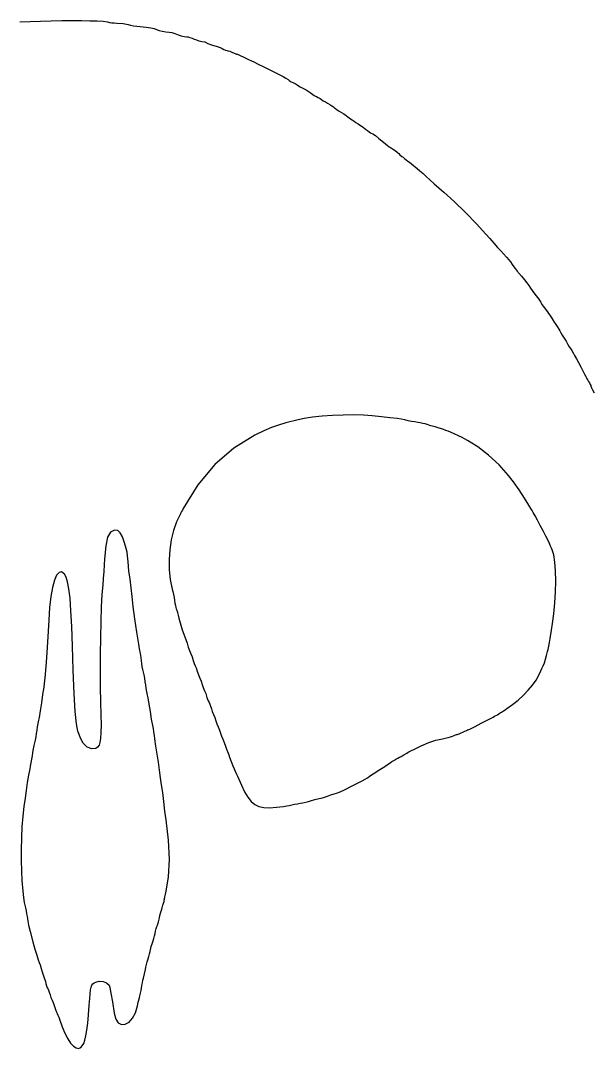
# Model space of a CAD drawing. Extents: x 2.6 to 36, y 0.8 to 49.1.
# Drawn here: x 16.99 to 26.51, y 32.07 to 49.12 of the extents above; entities that cross this region are included whole.
import ezdxf

# ---------------------------------------------------------------- set-up
doc = ezdxf.new("R2010")
doc.units = 0
doc.layers.get('0').update_dxf_attribs({"linetype": 'CONTINUOUS'})

msp = doc.modelspace()

# ---------------------------------------------------------------- linework, layer by layer
at = {"color": 0}
for p, q in [((16.9825, 49.1028), (17.1504, 49.1096)), ((17.1504, 49.1096), (17.3251, 49.1151)), ((17.3251, 49.1151), (17.5022, 49.1192)), ((17.5022, 49.1192), (17.6771, 49.1218)), ((17.6771, 49.1218), (17.8456, 49.1231)), ((17.8456, 49.1231), (18.0029, 49.1225)), ((18.0029, 49.1225), (18.145, 49.1203)), ((18.145, 49.1203), (18.2671, 49.1163)), ((18.2671, 49.1163), (18.365, 49.1103)), ((18.365, 49.1103), (18.434, 49.1024)), ((18.434, 49.1024), (18.47, 49.0924)), ((18.47, 49.0924), (18.4831, 49.0896)), ((18.4831, 49.0896), (18.5107, 49.0867)), ((18.5107, 49.0867), (18.5489, 49.0842)), ((18.5489, 49.0842), (18.5935, 49.0822)), ((18.5935, 49.0822), (18.6957, 49.0739)), ((18.6957, 49.0739), (18.7781, 49.056)), ((18.7781, 49.056), (18.816, 49.0464)), ((18.816, 49.0464), (18.8664, 49.0368)), ((18.8664, 49.0368), (18.9225, 49.0285)), ((18.9225, 49.0285), (18.9778, 49.0225)), ((18.9778, 49.0225), (19.079, 49.0125)), ((19.079, 49.0125), (19.1567, 49.0014)), ((19.1567, 49.0014), (19.2138, 48.9886)), ((19.2138, 48.9886), (19.2529, 48.9735)), ((19.2529, 48.9735), (19.2921, 48.9593)), ((19.2921, 48.9593), (19.3469, 48.9464)), ((19.3469, 48.9464), (19.4068, 48.9369)), ((19.4068, 48.9369), (19.4604, 48.9331)), ((19.4604, 48.9331), (19.5069, 48.9261)), ((19.5069, 48.9261), (19.5556, 48.9096)), ((19.5556, 48.9096), (19.6075, 48.8885)), ((19.6075, 48.8885), (19.6617, 48.8714)), ((19.6617, 48.8714), (19.7125, 48.8599)), ((19.7125, 48.8599), (19.7542, 48.8557)), ((19.7542, 48.8557), (19.7756, 48.8526)), ((19.7756, 48.8526), (19.806, 48.8442)), ((19.806, 48.8442), (19.8414, 48.8318)), ((19.8414, 48.8318), (19.8778, 48.8167)), ((19.8778, 48.8167), (19.9151, 48.8012)), ((19.9151, 48.8012), (19.9511, 48.7889)), ((19.9511, 48.7889), (19.9825, 48.7807)), ((19.9825, 48.7807), (20.0056, 48.7778)), ((20.0056, 48.7778), (20.0517, 48.7689)), ((20.0517, 48.7689), (20.1056, 48.7444)), ((20.1056, 48.7444), (20.1624, 48.7188)), ((20.1624, 48.7188), (20.2171, 48.7037)), ((20.2171, 48.7037), (20.2433, 48.6981)), ((20.2433, 48.6981), (20.2756, 48.6878)), ((20.2756, 48.6878), (20.3096, 48.6743)), ((20.3096, 48.6743), (20.3415, 48.6593)), ((20.3415, 48.6593), (20.371, 48.645)), ((20.371, 48.645), (20.3989, 48.6332)), ((20.3989, 48.6332), (20.4219, 48.6251)), ((20.4219, 48.6251), (20.4369, 48.6222)), ((20.4369, 48.6222), (20.4694, 48.614)), ((20.4694, 48.614), (20.5135, 48.5944)), ((20.5135, 48.5944), (20.5546, 48.5749)), ((20.5546, 48.5749), (20.58, 48.5667)), ((20.58, 48.5667), (20.5931, 48.5631)), ((20.5931, 48.5631), (20.6179, 48.5533)), ((20.6179, 48.5533), (20.6511, 48.5389)), ((20.6511, 48.5389), (20.6889, 48.5213)), ((20.6889, 48.5213), (20.7321, 48.5006)), ((20.7321, 48.5006), (20.78, 48.4776)), ((20.78, 48.4776), (20.8268, 48.4554)), ((20.8268, 48.4554), (20.8667, 48.4365)), ((20.8667, 48.4365), (20.9406, 48.4011)), ((20.9406, 48.4011), (21.0347, 48.3546)), ((21.0347, 48.3546), (21.1532, 48.2947)), ((21.1532, 48.2947), (21.3, 48.2197)), ((21.3, 48.2197), (21.3518, 48.1922)), ((21.3518, 48.1922), (21.3983, 48.1658)), ((21.3983, 48.1658), (21.4347, 48.1433)), ((21.4347, 48.1433), (21.4556, 48.1279)), ((21.4556, 48.1279), (21.4849, 48.1071)), ((21.4849, 48.1071), (21.5167, 48.0939)), ((21.5167, 48.0939), (21.5515, 48.0799)), ((21.5515, 48.0799), (21.5889, 48.0568)), ((21.5889, 48.0568), (21.6097, 48.0424)), ((21.6097, 48.0424), (21.6379, 48.025)), ((21.6379, 48.025), (21.6696, 48.0071)), ((21.6696, 48.0071), (21.7014, 47.9904)), ((21.7014, 47.9904), (21.7339, 47.9729)), ((21.7339, 47.9729), (21.7682, 47.9521)), ((21.7682, 47.9521), (21.8003, 47.9308)), ((21.8003, 47.9308), (21.826, 47.9114)), ((21.826, 47.9114), (21.8482, 47.8944)), ((21.8482, 47.8944), (21.8708, 47.8794)), ((21.8708, 47.8794), (21.8914, 47.8681)), ((21.8914, 47.8681), (21.9072, 47.8617)), ((21.9072, 47.8617), (21.9378, 47.8485)), ((21.9378, 47.8485), (21.9692, 47.8274)), ((21.9692, 47.8274), (21.9887, 47.8131)), ((21.9887, 47.8131), (22.0186, 47.7937)), ((22.0186, 47.7937), (22.0549, 47.7721)), ((22.0549, 47.7721), (22.0931, 47.7504)), ((22.0931, 47.7504), (22.1306, 47.729)), ((22.1306, 47.729), (22.1644, 47.7081)), ((22.1644, 47.7081), (22.191, 47.6897)), ((22.191, 47.6897), (22.2065, 47.6767)), ((22.2065, 47.6767), (22.2222, 47.6632)), ((22.2222, 47.6632), (22.2493, 47.6438)), ((22.2493, 47.6438), (22.2839, 47.621)), ((22.2839, 47.621), (22.3222, 47.5975)), ((22.3222, 47.5975), (22.3617, 47.5733)), ((22.3617, 47.5733), (22.3993, 47.5489)), ((22.3993, 47.5489), (22.431, 47.5271)), ((22.431, 47.5271), (22.4522, 47.5106)), ((22.4522, 47.5106), (22.4719, 47.4949)), ((22.4719, 47.4949), (22.4996, 47.4751)), ((22.4996, 47.4751), (22.5313, 47.454)), ((22.5313, 47.454), (22.5633, 47.4338)), ((22.5633, 47.4338), (22.5992, 47.411)), ((22.5992, 47.411), (22.6411, 47.3822)), ((22.6411, 47.3822), (22.6839, 47.3514)), ((22.6839, 47.3514), (22.7222, 47.3221)), ((22.7222, 47.3221), (22.7556, 47.2964)), ((22.7556, 47.2964), (22.7847, 47.2754)), ((22.7847, 47.2754), (22.8065, 47.2611)), ((22.8065, 47.2611), (22.8179, 47.2558)), ((22.8179, 47.2558), (22.8412, 47.2446)), ((22.8412, 47.2446), (22.8854, 47.2132)), ((22.8854, 47.2132), (22.946, 47.1653)), ((22.946, 47.1653), (23.0185, 47.104)), ((23.0185, 47.104), (23.0524, 47.0757)), ((23.0524, 47.0757), (23.0856, 47.0496)), ((23.0856, 47.0496), (23.1144, 47.0288)), ((23.1144, 47.0288), (23.1351, 47.0158)), ((23.1351, 47.0158), (23.1712, 46.9946)), ((23.1712, 46.9946), (23.2124, 46.9661)), ((23.2124, 46.9661), (23.2494, 46.9372)), ((23.2494, 46.9372), (23.2736, 46.9146)), ((23.2736, 46.9146), (23.2939, 46.8951)), ((23.2939, 46.8951), (23.3254, 46.8693)), ((23.3254, 46.8693), (23.3454, 46.8539)), ((23.3454, 46.8539), (23.3707, 46.8342)), ((23.3707, 46.8342), (23.3981, 46.8129)), ((23.3981, 46.8129), (23.4242, 46.7924)), ((23.4242, 46.7924), (23.4521, 46.7706)), ((23.4521, 46.7706), (23.4844, 46.7454)), ((23.4844, 46.7454), (23.5169, 46.7203)), ((23.5169, 46.7203), (23.5461, 46.6979)), ((23.5461, 46.6979), (23.5799, 46.6704)), ((23.5799, 46.6704), (23.6257, 46.6311)), ((23.6257, 46.6311), (23.6776, 46.5851)), ((23.6776, 46.5851), (23.7294, 46.5376)), ((23.7294, 46.5376), (23.7897, 46.4824)), ((23.7897, 46.4824), (23.8651, 46.4147)), ((23.8651, 46.4147), (23.9458, 46.3435)), ((23.9458, 46.3435), (24.0222, 46.2769)), ((24.0222, 46.2769), (24.1965, 46.1194)), ((24.1965, 46.1194), (24.3846, 45.9374)), ((24.3846, 45.9374), (24.5664, 45.7506)), ((24.5664, 45.7506), (24.7225, 45.5786)), ((24.7225, 45.5786), (24.7849, 45.5071)), ((24.7849, 45.5071), (24.8525, 45.431)), ((24.8525, 45.431), (24.9169, 45.3592)), ((24.9169, 45.3592), (24.9701, 45.3008)), ((24.9701, 45.3008), (25.0164, 45.25)), ((25.0164, 45.25), (25.0615, 45.1983)), ((25.0615, 45.1983), (25.1006, 45.1518)), ((25.1006, 45.1518), (25.1283, 45.1167)), ((25.1283, 45.1167), (25.1601, 45.0735)), ((25.1601, 45.0735), (25.1867, 45.0375)), ((25.1867, 45.0375), (25.2085, 45.0083)), ((25.2085, 45.0083), (25.226, 44.985)), ((25.226, 44.985), (25.24, 44.9667)), ((25.24, 44.9667), (25.251, 44.9525)), ((25.251, 44.9525), (25.2597, 44.9418)), ((25.2597, 44.9418), (25.2667, 44.9338)), ((25.2667, 44.9338), (25.3144, 44.879)), ((25.3144, 44.879), (25.3613, 44.8226)), ((25.3613, 44.8226), (25.4024, 44.7701)), ((25.4024, 44.7701), (25.4331, 44.7278)), ((25.4331, 44.7278), (25.4647, 44.6813)), ((25.4647, 44.6813), (25.4908, 44.6444)), ((25.4908, 44.6444), (25.5192, 44.6065)), ((25.5192, 44.6065), (25.5578, 44.5568)), ((25.5578, 44.5568), (25.5799, 44.5275)), ((25.5799, 44.5275), (25.6015, 44.4972)), ((25.6015, 44.4972), (25.6201, 44.4694)), ((25.6201, 44.4694), (25.6333, 44.4478)), ((25.6333, 44.4478), (25.6532, 44.4136)), ((25.6532, 44.4136), (25.6765, 44.3785)), ((25.6765, 44.3785), (25.7064, 44.3382)), ((25.7064, 44.3382), (25.7454, 44.2886)), ((25.7454, 44.2886), (25.7639, 44.264)), ((25.7639, 44.264), (25.7844, 44.2339)), ((25.7844, 44.2339), (25.8047, 44.2021)), ((25.8047, 44.2021), (25.8222, 44.1722)), ((25.8222, 44.1722), (25.8383, 44.1443)), ((25.8383, 44.1443), (25.855, 44.1176)), ((25.855, 44.1176), (25.8703, 44.0951)), ((25.8703, 44.0951), (25.8822, 44.0799)), ((25.8822, 44.0799), (25.9068, 44.046)), ((25.9068, 44.046), (25.9333, 44.0006)), ((25.9333, 44.0006), (25.9482, 43.9735)), ((25.9482, 43.9735), (25.9683, 43.9396)), ((25.9683, 43.9396), (25.991, 43.9031)), ((25.991, 43.9031), (26.0136, 43.8682)), ((26.0136, 43.8682), (26.0353, 43.8344)), ((26.0353, 43.8344), (26.0558, 43.8004)), ((26.0558, 43.8004), (26.0726, 43.7701)), ((26.0726, 43.7701), (26.0836, 43.7478)), ((26.0836, 43.7478), (26.1031, 43.7106)), ((26.1031, 43.7106), (26.1256, 43.68)), ((26.1256, 43.68), (26.151, 43.6457)), ((26.151, 43.6457), (26.1778, 43.5993)), ((26.1778, 43.5993), (26.1957, 43.5649)), ((26.1957, 43.5649), (26.2243, 43.5117)), ((26.2243, 43.5117), (26.2594, 43.4468)), ((26.2594, 43.4468), (26.2972, 43.3778)), ((26.2972, 43.3778), (26.3328, 43.3124)), ((26.3328, 43.3124), (26.3621, 43.2575)), ((26.3621, 43.2575), (26.3818, 43.219)), ((26.3818, 43.219), (26.3892, 43.2026)), ((26.3892, 43.2026), (26.3924, 43.1947)), ((26.3924, 43.1947), (26.4007, 43.179)), ((26.4007, 43.179), (26.4131, 43.1581)), ((26.4131, 43.1581), (26.4281, 43.1339)), ((26.4281, 43.1339), (26.4431, 43.1089)), ((26.4431, 43.1089), (26.4553, 43.0857)), ((26.4553, 43.0857), (26.4636, 43.0668)), ((26.4636, 43.0668), (26.4667, 43.0549)), ((26.4667, 43.0549), (26.475, 43.0294)), ((26.475, 43.0294), (26.4953, 42.9943)), ((26.4953, 42.9943), (26.5218, 42.9475)), ((21.5379, 42.4821), (21.4882, 42.4689)), ((21.5833, 42.4942), (21.5379, 42.4821)), ((21.7007, 42.5197), (21.5833, 42.4942)), ((21.8429, 42.5411), (21.7007, 42.5197)), ((22.0033, 42.5581), (21.8429, 42.5411)), ((22.1749, 42.57), (22.0033, 42.5581)), ((22.3504, 42.5767), (22.1749, 42.57)), ((22.5233, 42.5776), (22.3504, 42.5767)), ((22.6867, 42.5726), (22.5233, 42.5776)), ((22.8333, 42.5612), (22.6867, 42.5726)), ((22.9861, 42.5458), (22.8333, 42.5612)), ((23.1274, 42.5331), (22.9861, 42.5458)), ((23.2556, 42.5172), (23.1274, 42.5331)), ((23.3774, 42.4947), (23.2556, 42.5172)), ((23.4301, 42.4831), (23.3774, 42.4947)), ((23.4876, 42.4717), (23.4301, 42.4831)), ((21.0321, 42.314), (20.8833, 42.2425)), ((21.1578, 42.3678), (21.0321, 42.314)), ((21.2754, 42.4097), (21.1578, 42.3678)), ((21.4, 42.4456), (21.2754, 42.4097)), ((21.4403, 42.4561), (21.4, 42.4456)), ((21.4882, 42.4689), (21.4403, 42.4561)), ((23.5426, 42.4619), (23.4876, 42.4717)), ((23.5885, 42.455), (23.5426, 42.4619)), ((23.6299, 42.4482), (23.5885, 42.455)), ((23.6729, 42.4389), (23.6299, 42.4482)), ((23.7126, 42.4282), (23.6729, 42.4389)), ((23.744, 42.4174), (23.7126, 42.4282)), ((23.8083, 42.3954), (23.744, 42.4174)), ((23.8767, 42.3785), (23.8083, 42.3954)), ((23.9436, 42.3615), (23.8767, 42.3785)), ((24.0044, 42.3399), (23.9436, 42.3615)), ((24.0543, 42.3199), (24.0044, 42.3399)), ((24.0944, 42.3068), (24.0543, 42.3199)), ((24.1339, 42.2928), (24.0944, 42.3068)), ((20.8833, 42.2425), (20.5328, 42.0285)), ((24.1957, 42.2665), (24.1339, 42.2928)), ((24.2651, 42.2344), (24.1957, 42.2665)), ((24.3278, 42.2031), (24.2651, 42.2344)), ((24.3676, 42.1819), (24.3278, 42.2031)), ((24.4167, 42.1558), (24.3676, 42.1819)), ((24.5879, 42.0492), (24.4167, 42.1558)), ((20.5328, 42.0285), (20.2172, 41.7542)), ((24.7661, 41.9101), (24.5879, 42.0492)), ((24.94, 41.7479), (24.7661, 41.9101)), ((20.2172, 41.7542), (19.9381, 41.4203)), ((25.0987, 41.5722), (24.94, 41.7479)), ((25.1789, 41.4675), (25.0987, 41.5722)), ((25.2739, 41.3336), (25.1789, 41.4675)), ((19.9381, 41.4203), (19.6957, 41.0278)), ((25.3657, 41.1965), (25.2739, 41.3336)), ((25.4368, 41.0819), (25.3657, 41.1965)), ((19.6482, 40.9389), (19.5849, 40.8056)), ((19.6557, 40.9528), (19.6482, 40.9389)), ((19.6672, 40.9742), (19.6557, 40.9528)), ((19.6811, 41.0001), (19.6672, 40.9742)), ((19.6957, 41.0278), (19.6811, 41.0001)), ((25.4519, 41.0557), (25.4368, 41.0819)), ((25.4703, 41.0242), (25.4519, 41.0557)), ((25.4896, 40.9913), (25.4703, 41.0242)), ((25.5074, 40.9611), (25.4896, 40.9913)), ((25.5385, 40.9063), (25.5074, 40.9611)), ((19.5849, 40.8056), (19.534, 40.6597)), ((25.5792, 40.8314), (25.5385, 40.9063)), ((25.6254, 40.7447), (25.5792, 40.8314)), ((18.4854, 40.6314), (18.4372, 40.5492)), ((18.555, 40.6636), (18.4854, 40.6314)), ((18.6053, 40.6581), (18.555, 40.6636)), ((18.6476, 40.6242), (18.6053, 40.6581)), ((18.685, 40.5579), (18.6476, 40.6242)), ((19.534, 40.6597), (19.496, 40.5043)), ((25.6729, 40.6542), (25.6254, 40.7447)), ((25.7171, 40.5682), (25.6729, 40.6542)), ((18.4372, 40.5492), (18.4064, 40.4056)), ((18.7207, 40.4551), (18.685, 40.5579)), ((18.7478, 40.3625), (18.7207, 40.4551)), ((19.496, 40.5043), (19.4714, 40.3422)), ((25.754, 40.495), (25.7171, 40.5682)), ((25.7793, 40.4428), (25.754, 40.495)), ((25.7888, 40.4194), (25.7793, 40.4428)), ((18.4064, 40.4056), (18.3889, 40.1889)), ((18.7619, 40.3036), (18.7478, 40.3625)), ((18.7696, 40.2415), (18.7619, 40.3036)), ((19.4714, 40.3422), (19.4601, 40.1768)), ((25.7915, 40.4106), (25.7888, 40.4194)), ((25.799, 40.3921), (25.7915, 40.4106)), ((25.81, 40.3671), (25.799, 40.3921)), ((25.8235, 40.3379), (25.81, 40.3671)), ((25.8487, 40.2557), (25.8235, 40.3379)), ((25.8671, 40.1365), (25.8487, 40.2557)), ((18.3832, 40.0915), (18.3754, 39.9785)), ((18.3889, 40.1889), (18.3832, 40.0915)), ((18.7776, 40.1393), (18.7696, 40.2415)), ((18.7924, 39.9906), (18.7776, 40.1393)), ((19.4601, 40.1768), (19.4628, 40.0107)), ((25.8782, 39.9889), (25.8671, 40.1365)), ((17.5918, 39.9181), (17.5553, 39.8342)), ((17.6319, 39.9647), (17.5918, 39.9181)), ((17.675, 39.9721), (17.6319, 39.9647)), ((17.7203, 39.9378), (17.675, 39.9721)), ((17.7496, 39.8872), (17.7203, 39.9378)), ((18.3754, 39.9785), (18.3663, 39.8636)), ((18.811, 39.8504), (18.7924, 39.9906)), ((19.4628, 40.0107), (19.4797, 39.8471)), ((25.8824, 39.821), (25.8782, 39.9889)), ((17.5553, 39.8342), (17.5233, 39.7154)), ((17.7746, 39.8082), (17.7496, 39.8872)), ((17.7957, 39.6936), (17.7746, 39.8082)), ((18.3569, 39.7611), (18.3444, 39.5994)), ((18.3663, 39.8636), (18.3569, 39.7611)), ((18.8294, 39.7119), (18.811, 39.8504)), ((19.4797, 39.8471), (19.5111, 39.6889)), ((25.8793, 39.6414), (25.8824, 39.821)), ((17.5233, 39.7154), (17.4965, 39.564)), ((17.8136, 39.5367), (17.7957, 39.6936)), ((18.3444, 39.5994), (18.3339, 39.3918)), ((18.844, 39.5667), (18.8294, 39.7119)), ((19.5111, 39.6889), (19.5206, 39.6481)), ((19.5206, 39.6481), (19.531, 39.5986)), ((19.531, 39.5986), (19.541, 39.5467)), ((25.8692, 39.4583), (25.8793, 39.6414)), ((17.4965, 39.564), (17.4757, 39.3822)), ((17.8292, 39.3301), (17.8136, 39.5367)), ((18.8611, 39.4011), (18.844, 39.5667)), ((19.541, 39.5467), (19.5492, 39.4983)), ((19.5492, 39.4983), (19.5568, 39.4543)), ((19.5568, 39.4543), (19.565, 39.4135)), ((19.565, 39.4135), (19.5725, 39.3803)), ((25.8518, 39.2801), (25.8692, 39.4583)), ((17.4757, 39.3822), (17.4615, 39.1722)), ((17.8428, 39.0672), (17.8292, 39.3301)), ((18.3339, 39.3918), (18.3254, 39.1493)), ((18.8882, 39.1937), (18.8611, 39.4011)), ((19.5725, 39.3803), (19.5788, 39.3594)), ((19.5788, 39.3594), (19.586, 39.3375)), ((19.586, 39.3375), (19.5967, 39.3012)), ((19.5967, 39.3012), (19.6093, 39.2556)), ((19.6093, 39.2556), (19.6225, 39.2056)), ((25.8272, 39.1153), (25.8518, 39.2801)), ((17.4615, 39.1722), (17.4524, 38.9887)), ((17.8553, 38.741), (17.8428, 39.0672)), ((18.3254, 39.1493), (18.3192, 38.8833)), ((18.9211, 38.9744), (18.8882, 39.1937)), ((19.6225, 39.2056), (19.6779, 39.0126)), ((25.8093, 39.0057), (25.8272, 39.1153)), ((17.4524, 38.9887), (17.4419, 38.8089)), ((18.956, 38.7722), (18.9211, 38.9744)), ((19.6779, 39.0126), (19.7356, 38.85)), ((25.7892, 38.8689), (25.8093, 39.0057)), ((17.4419, 38.8089), (17.431, 38.6374)), ((17.8671, 38.3444), (17.8553, 38.741)), ((18.3192, 38.8833), (18.3156, 38.6054)), ((18.9697, 38.6957), (18.956, 38.7722)), ((19.7356, 38.85), (19.7572, 38.791)), ((19.7572, 38.791), (19.7778, 38.7271)), ((19.7778, 38.7271), (19.7982, 38.6667)), ((25.7557, 38.6871), (25.7674, 38.7404)), ((25.7674, 38.7404), (25.779, 38.8035)), ((25.779, 38.8035), (25.7892, 38.8689)), ((17.431, 38.6374), (17.4194, 38.4785)), ((18.3156, 38.6054), (18.3147, 38.3265)), ((18.9826, 38.6189), (18.9697, 38.6957)), ((18.9932, 38.5507), (18.9826, 38.6189)), ((19.0001, 38.5), (18.9932, 38.5507)), ((19.7982, 38.6667), (19.8196, 38.616)), ((19.8196, 38.616), (19.8407, 38.5654)), ((19.8407, 38.5654), (19.8606, 38.5056)), ((25.7108, 38.5246), (25.7263, 38.5878)), ((25.7263, 38.5878), (25.7456, 38.6506)), ((25.7456, 38.6506), (25.7557, 38.6871)), ((17.4194, 38.4785), (17.4081, 38.3369)), ((19.0062, 38.4558), (19.0001, 38.5)), ((19.0146, 38.4056), (19.0062, 38.4558)), ((19.0243, 38.3553), (19.0146, 38.4056)), ((19.8606, 38.5056), (19.8783, 38.4517)), ((19.8783, 38.4517), (19.8946, 38.4154)), ((19.8946, 38.4154), (19.9107, 38.3797)), ((19.9107, 38.3797), (19.9285, 38.3265)), ((25.6508, 38.3731), (25.6726, 38.4167)), ((25.6726, 38.4167), (25.6943, 38.4668)), ((25.6943, 38.4668), (25.7108, 38.5246)), ((17.3968, 38.2172), (17.3864, 38.1237)), ((17.4081, 38.3369), (17.3968, 38.2172)), ((17.8807, 37.9528), (17.8671, 38.3444)), ((18.3147, 38.3265), (18.3167, 38.0583)), ((19.034, 38.3111), (19.0243, 38.3553)), ((19.044, 38.265), (19.034, 38.3111)), ((19.0546, 38.2093), (19.044, 38.265)), ((19.0646, 38.151), (19.0546, 38.2093)), ((19.9285, 38.3265), (19.949, 38.2657)), ((19.949, 38.2657), (19.9719, 38.2111)), ((19.9719, 38.2111), (19.9933, 38.16)), ((25.5568, 38.1796), (25.6032, 38.2583)), ((25.6032, 38.2583), (25.6339, 38.3304)), ((25.6339, 38.3304), (25.6508, 38.3731)), ((17.3768, 38.0611), (17.3565, 37.9386)), ((17.3864, 38.1237), (17.3768, 38.0611)), ((18.3167, 38.0583), (18.3219, 37.8119)), ((19.0725, 38.0969), (19.0646, 38.151)), ((19.0804, 38.0433), (19.0725, 38.0969)), ((19.0901, 37.9856), (19.0804, 38.0433)), ((19.9933, 38.16), (20.01, 38.1069)), ((20.01, 38.1069), (20.0269, 38.0536)), ((20.0269, 38.0536), (20.0492, 38.0014)), ((25.4254, 38.0119), (25.4968, 38.0965)), ((25.4968, 38.0965), (25.5568, 38.1796)), ((17.3565, 37.9386), (17.3383, 37.8)), ((17.8982, 37.6583), (17.8807, 37.9528)), ((19.1004, 37.9308), (19.0901, 37.9856)), ((19.1103, 37.8858), (19.1004, 37.9308)), ((19.1308, 37.7808), (19.1103, 37.8858)), ((20.0492, 38.0014), (20.0699, 37.9537)), ((20.0699, 37.9537), (20.0833, 37.9111)), ((20.0833, 37.9111), (20.089, 37.8908)), ((20.089, 37.8908), (20.0983, 37.864)), ((25.2579, 37.8478), (25.345, 37.9282)), ((25.345, 37.9282), (25.4254, 38.0119)), ((17.3383, 37.8), (17.3199, 37.6672)), ((18.3219, 37.8119), (18.3274, 37.601)), ((19.1497, 37.6568), (19.1308, 37.7808)), ((20.0983, 37.864), (20.1099, 37.8346)), ((20.1099, 37.8346), (20.1226, 37.8056)), ((20.1226, 37.8056), (20.1351, 37.7767)), ((20.1351, 37.7767), (20.1468, 37.7471)), ((20.1468, 37.7471), (20.1558, 37.7204)), ((20.1558, 37.7204), (20.1614, 37.7)), ((20.1614, 37.7), (20.1746, 37.6575)), ((25.0426, 37.6875), (25.0722, 37.7068)), ((25.0722, 37.7068), (25.1661, 37.7731)), ((25.1661, 37.7731), (25.2579, 37.8478)), ((17.2993, 37.5586), (17.2894, 37.5136)), ((17.3199, 37.6672), (17.2993, 37.5586)), ((17.9197, 37.4543), (17.8982, 37.6583)), ((18.3274, 37.601), (18.3297, 37.4342)), ((19.1683, 37.5315), (19.1497, 37.6568)), ((19.1886, 37.4235), (19.1683, 37.5315)), ((20.1746, 37.6575), (20.1953, 37.6097)), ((20.1953, 37.6097), (20.2175, 37.5575)), ((20.2175, 37.5575), (20.2344, 37.5042)), ((24.7421, 37.5132), (24.7749, 37.531)), ((24.7749, 37.531), (24.8089, 37.5492)), ((24.8089, 37.5492), (24.8403, 37.5656)), ((24.8403, 37.5656), (24.865, 37.5781)), ((24.865, 37.5781), (24.9126, 37.604)), ((24.9126, 37.604), (24.9594, 37.6328)), ((24.9594, 37.6328), (24.9826, 37.6482)), ((24.9826, 37.6482), (25.0115, 37.6672)), ((25.0115, 37.6672), (25.0426, 37.6875)), ((17.2693, 37.4006), (17.2614, 37.3462)), ((17.279, 37.4586), (17.2693, 37.4006)), ((17.2894, 37.5136), (17.279, 37.4586)), ((17.9461, 37.3333), (17.9197, 37.4543)), ((18.3297, 37.4342), (18.3282, 37.306)), ((19.1978, 37.3767), (19.1886, 37.4235)), ((19.2071, 37.32), (19.1978, 37.3767)), ((20.2344, 37.5042), (20.2511, 37.4511)), ((20.2511, 37.4511), (20.2728, 37.3999)), ((20.2728, 37.3999), (20.2943, 37.3499)), ((24.4271, 37.3556), (24.4646, 37.3711)), ((24.4646, 37.3711), (24.5446, 37.4101)), ((24.5446, 37.4101), (24.6446, 37.4612)), ((24.6446, 37.4612), (24.7421, 37.5132)), ((17.2435, 37.2351), (17.2329, 37.1813)), ((17.2533, 37.2924), (17.2435, 37.2351)), ((17.2614, 37.3462), (17.2533, 37.2924)), ((17.9669, 37.2739), (17.9461, 37.3333)), ((17.9865, 37.2167), (17.9669, 37.2739)), ((18.0332, 37.1308), (17.9865, 37.2167)), ((18.3224, 37.2106), (18.3115, 37.1424)), ((18.3282, 37.306), (18.3224, 37.2106)), ((19.2156, 37.2606), (19.2071, 37.32)), ((19.2221, 37.2056), (19.2156, 37.2606)), ((19.2385, 37.0801), (19.2221, 37.2056)), ((20.2943, 37.3499), (20.3111, 37.3)), ((20.3111, 37.3), (20.3279, 37.2503)), ((20.3279, 37.2503), (20.3497, 37.2001)), ((20.3497, 37.2001), (20.3732, 37.1451)), ((23.8924, 37.1804), (24.0001, 37.2036)), ((24.0001, 37.2036), (24.0478, 37.2121)), ((24.0478, 37.2121), (24.0938, 37.2229)), ((24.0938, 37.2229), (24.1349, 37.2354)), ((24.1349, 37.2354), (24.1679, 37.2485)), ((24.1679, 37.2485), (24.1932, 37.2599)), ((24.1932, 37.2599), (24.2165, 37.2692)), ((24.2165, 37.2692), (24.2349, 37.2756)), ((24.2349, 37.2756), (24.2461, 37.2778)), ((24.2461, 37.2778), (24.2585, 37.2808)), ((24.2585, 37.2808), (24.2803, 37.2892)), ((24.2803, 37.2892), (24.3083, 37.3015)), ((24.3083, 37.3015), (24.3396, 37.3167)), ((24.3396, 37.3167), (24.3703, 37.3318)), ((24.3703, 37.3318), (24.3971, 37.3442)), ((24.3971, 37.3442), (24.4169, 37.3525)), ((24.4169, 37.3525), (24.4271, 37.3556)), ((17.2022, 37.0386), (17.1919, 36.9794)), ((17.2131, 37.0936), (17.2022, 37.0386)), ((17.2231, 37.1376), (17.2131, 37.0936)), ((17.2329, 37.1813), (17.2231, 37.1376)), ((18.1008, 37.0674), (18.0332, 37.1308)), ((18.1757, 37.0354), (18.1008, 37.0674)), ((18.244, 37.0442), (18.1757, 37.0354)), ((18.2729, 37.0649), (18.244, 37.0442)), ((18.2953, 37.0957), (18.2729, 37.0649)), ((18.3115, 37.1424), (18.2953, 37.0957)), ((19.261, 36.95), (19.2385, 37.0801)), ((20.3732, 37.1451), (20.3942, 37.0833)), ((20.3942, 37.0833), (20.4107, 37.0325)), ((20.4107, 37.0325), (20.4236, 37.004)), ((23.4879, 37.0089), (23.5222, 37.0268)), ((23.5222, 37.0268), (23.6464, 37.0893)), ((23.6464, 37.0893), (23.7721, 37.1414)), ((23.7721, 37.1414), (23.8924, 37.1804)), ((17.1751, 36.8672), (17.1647, 36.8078)), ((17.1836, 36.9233), (17.1751, 36.8672)), ((17.1919, 36.9794), (17.1836, 36.9233)), ((19.2836, 36.8167), (19.261, 36.95)), ((20.4236, 37.004), (20.4301, 36.9917)), ((20.4301, 36.9917), (20.4403, 36.9678)), ((20.4403, 36.9678), (20.4524, 36.9354)), ((20.4524, 36.9354), (20.4654, 36.8983)), ((20.4654, 36.8983), (20.5185, 36.7539)), ((23.1606, 36.8246), (23.1939, 36.8447)), ((23.1939, 36.8447), (23.2276, 36.8646)), ((23.2276, 36.8646), (23.2593, 36.8825)), ((23.2593, 36.8825), (23.2862, 36.8974)), ((23.2862, 36.8974), (23.3058, 36.9072)), ((23.3058, 36.9072), (23.3156, 36.911)), ((23.3156, 36.911), (23.3328, 36.9187)), ((23.3328, 36.9187), (23.3601, 36.9372)), ((23.3601, 36.9372), (23.399, 36.9628)), ((23.399, 36.9628), (23.4444, 36.9874)), ((23.4444, 36.9874), (23.4879, 37.0089)), ((17.1435, 36.7074), (17.1225, 36.6033)), ((17.1537, 36.7522), (17.1435, 36.7074)), ((17.1647, 36.8078), (17.1537, 36.7522)), ((19.3003, 36.6833), (19.2836, 36.8167)), ((19.3153, 36.5565), (19.3003, 36.6833)), ((20.5185, 36.7539), (20.5789, 36.6167)), ((22.8762, 36.6388), (22.9333, 36.676)), ((22.9333, 36.676), (22.9899, 36.7129)), ((22.9899, 36.7129), (23.0411, 36.7467)), ((23.0411, 36.7467), (23.0817, 36.7733)), ((23.0817, 36.7733), (23.1056, 36.7894)), ((23.1056, 36.7894), (23.1303, 36.8057)), ((23.1303, 36.8057), (23.1606, 36.8246)), ((17.1225, 36.6033), (17.1044, 36.4785)), ((19.3342, 36.4389), (19.3153, 36.5565)), ((20.5789, 36.6167), (20.5951, 36.5818)), ((20.5951, 36.5818), (20.616, 36.5364)), ((20.616, 36.5364), (20.6386, 36.4861)), ((22.6001, 36.4729), (22.6681, 36.5082)), ((22.6681, 36.5082), (22.7161, 36.5351)), ((22.7161, 36.5351), (22.7544, 36.559)), ((22.7544, 36.559), (22.781, 36.5764)), ((22.781, 36.5764), (22.8235, 36.6042)), ((22.8235, 36.6042), (22.8762, 36.6388)), ((17.0864, 36.344), (17.0661, 36.2167)), ((17.1044, 36.4785), (17.0864, 36.344)), ((19.3544, 36.3115), (19.3342, 36.4389)), ((20.6386, 36.4861), (20.6607, 36.4369)), ((20.6607, 36.4369), (20.7147, 36.3232)), ((22.2997, 36.3258), (22.3824, 36.3647)), ((22.3824, 36.3647), (22.5028, 36.4239)), ((22.5028, 36.4239), (22.6001, 36.4729)), ((17.0661, 36.2167), (17.0457, 36.08)), ((19.3729, 36.1611), (19.3544, 36.3115)), ((20.7147, 36.3232), (20.7676, 36.2331)), ((20.7676, 36.2331), (20.8226, 36.1642)), ((20.8226, 36.1642), (20.8829, 36.1146)), ((21.7301, 36.151), (21.774, 36.1621)), ((21.774, 36.1621), (21.8092, 36.1733)), ((21.8092, 36.1733), (21.8806, 36.1957)), ((21.8806, 36.1957), (21.9536, 36.2124)), ((21.9536, 36.2124), (21.9872, 36.2193)), ((21.9872, 36.2193), (22.0239, 36.2286)), ((22.0239, 36.2286), (22.0593, 36.2394)), ((22.0593, 36.2394), (22.0889, 36.2503)), ((22.0889, 36.2503), (22.1467, 36.2719)), ((22.1467, 36.2719), (22.2, 36.2888)), ((22.2, 36.2888), (22.2429, 36.3024)), ((22.2429, 36.3024), (22.2997, 36.3258)), ((17.0457, 36.08), (17.0287, 35.9204)), ((19.3913, 36.0043), (19.3729, 36.1611)), ((19.4112, 35.8611), (19.3913, 36.0043)), ((20.8829, 36.1146), (20.9521, 36.0822)), ((20.9521, 36.0822), (21.0331, 36.065)), ((21.0331, 36.065), (21.1294, 36.0606)), ((21.1294, 36.0606), (21.2444, 36.0672)), ((21.2444, 36.0672), (21.3006, 36.0733)), ((21.3006, 36.0733), (21.3592, 36.0815)), ((21.3592, 36.0815), (21.4131, 36.0907)), ((21.4131, 36.0907), (21.4556, 36.0997)), ((21.4556, 36.0997), (21.4958, 36.109)), ((21.4958, 36.109), (21.5438, 36.1185)), ((21.5438, 36.1185), (21.5935, 36.1272)), ((21.5935, 36.1272), (21.6389, 36.1339)), ((21.6389, 36.1339), (21.6832, 36.1411)), ((21.6832, 36.1411), (21.7301, 36.151)), ((17.0287, 35.9204), (17.0156, 35.7443)), ((19.4519, 35.5213), (19.4112, 35.8611)), ((17.0156, 35.7443), (17.0064, 35.5586)), ((17.0064, 35.5586), (17.0017, 35.3697)), ((19.4656, 35.1985), (19.4519, 35.5213)), ((17.0017, 35.3697), (17.0012, 35.1843)), ((17.0012, 35.1843), (17.0057, 35.0089)), ((19.4522, 34.9108), (19.4656, 35.1985)), ((17.0057, 35.0089), (17.0151, 34.85)), ((17.0151, 34.85), (17.0296, 34.6778)), ((19.4117, 34.6765), (19.4522, 34.9108)), ((17.0296, 34.6778), (17.041, 34.569)), ((19.3986, 34.6253), (19.4117, 34.6765)), ((17.041, 34.569), (17.0536, 34.4883)), ((17.0536, 34.4883), (17.0721, 34.4)), ((19.3578, 34.4406), (19.3682, 34.4768)), ((19.3682, 34.4768), (19.3753, 34.5057)), ((19.3753, 34.5057), (19.3778, 34.5236)), ((19.3778, 34.5236), (19.3804, 34.5439)), ((19.3804, 34.5439), (19.3878, 34.5794)), ((19.3878, 34.5794), (19.3986, 34.6253)), ((17.0721, 34.4), (17.0826, 34.35)), ((17.0826, 34.35), (17.0922, 34.2997)), ((17.0922, 34.2997), (17.1001, 34.2553)), ((19.3068, 34.269), (19.3182, 34.3125)), ((19.3182, 34.3125), (19.3315, 34.3585)), ((19.3315, 34.3585), (19.3453, 34.4012)), ((19.3453, 34.4012), (19.3578, 34.4406)), ((17.1001, 34.2553), (17.1049, 34.2222)), ((17.1049, 34.2222), (17.1119, 34.1774)), ((17.1119, 34.1774), (17.1265, 34.1114)), ((19.2651, 34.1136), (19.2833, 34.1683)), ((19.2833, 34.1683), (19.299, 34.2333)), ((19.299, 34.2333), (19.3068, 34.269)), ((17.1265, 34.1114), (17.1537, 34.0038)), ((17.1537, 34.0038), (17.1985, 33.8333)), ((19.2174, 33.934), (19.2265, 33.9747)), ((19.2265, 33.9747), (19.2353, 34.014)), ((19.2353, 34.014), (19.2456, 34.0533)), ((19.2456, 34.0533), (19.2558, 34.0881)), ((19.2558, 34.0881), (19.2651, 34.1136)), ((17.1985, 33.8333), (17.2308, 33.715)), ((19.1632, 33.755), (19.1831, 33.8167)), ((19.1831, 33.8167), (19.1942, 33.8499)), ((19.1942, 33.8499), (19.2061, 33.8906)), ((19.2061, 33.8906), (19.2174, 33.934)), ((17.2308, 33.715), (17.2604, 33.6139)), ((17.2604, 33.6139), (17.2847, 33.5379)), ((19.124, 33.5928), (19.1358, 33.6354)), ((19.1358, 33.6354), (19.1451, 33.6728)), ((19.1451, 33.6728), (19.1506, 33.7)), ((19.1506, 33.7), (19.1632, 33.755)), ((17.2847, 33.5379), (17.3017, 33.4944)), ((17.3017, 33.4944), (17.3178, 33.4514)), ((17.3178, 33.4514), (17.3328, 33.3944)), ((19.0744, 33.4122), (19.0851, 33.4575)), ((19.0851, 33.4575), (19.0979, 33.5053)), ((19.0979, 33.5053), (19.1113, 33.55)), ((19.1113, 33.55), (19.124, 33.5928)), ((17.3328, 33.3944), (17.3487, 33.3357)), ((17.3487, 33.3357), (17.3674, 33.2878)), ((17.3674, 33.2878), (17.3867, 33.2378)), ((19.0338, 33.2308), (19.0524, 33.3021)), ((19.0524, 33.3021), (19.0672, 33.3753)), ((19.0672, 33.3753), (19.0744, 33.4122)), ((17.3867, 33.2378), (17.4047, 33.1739)), ((17.4047, 33.1739), (17.4135, 33.141)), ((17.4135, 33.141), (17.4247, 33.1061)), ((17.4247, 33.1061), (17.4368, 33.0735)), ((18.165, 33.0813), (18.1772, 33.1135)), ((18.1772, 33.1135), (18.1931, 33.1363)), ((18.1931, 33.1363), (18.2136, 33.1529)), ((18.2136, 33.1529), (18.2399, 33.1672)), ((18.2399, 33.1672), (18.3003, 33.1832)), ((18.3003, 33.1832), (18.3635, 33.1789)), ((18.3635, 33.1789), (18.4204, 33.1561)), ((18.4204, 33.1561), (18.4618, 33.1171)), ((18.4618, 33.1171), (18.4758, 33.0749)), ((19, 33.0685), (19.0064, 33.11)), ((19.0064, 33.11), (19.015, 33.1544)), ((19.015, 33.1544), (19.0244, 33.1965)), ((19.0244, 33.1965), (19.0338, 33.2308)), ((17.4368, 33.0735), (17.4485, 33.0471)), ((17.4485, 33.0471), (17.4697, 32.9985)), ((17.4697, 32.9985), (17.4833, 32.9556)), ((17.4833, 32.9556), (17.4968, 32.9131)), ((18.1406, 32.8918), (18.1478, 32.974)), ((18.1478, 32.974), (18.1556, 33.036)), ((18.1556, 33.036), (18.165, 33.0813)), ((18.4758, 33.0749), (18.4943, 32.9832)), ((18.4943, 32.9832), (18.5176, 32.8418)), ((18.9657, 32.9051), (18.9751, 32.9399)), ((18.9751, 32.9399), (18.9849, 32.9824)), ((18.9849, 32.9824), (18.9935, 33.0269)), ((18.9935, 33.0269), (19, 33.0685)), ((17.4968, 32.9131), (17.5175, 32.8653)), ((17.5175, 32.8653), (17.5397, 32.8131)), ((17.5397, 32.8131), (17.5565, 32.7597)), ((17.5565, 32.7597), (17.5719, 32.71)), ((18.1214, 32.6218), (18.1333, 32.7858)), ((18.1333, 32.7858), (18.1406, 32.8918)), ((18.5176, 32.8418), (18.5457, 32.65)), ((18.8993, 32.6556), (18.9321, 32.77)), ((18.9321, 32.77), (18.9468, 32.8362)), ((18.9468, 32.8362), (18.9657, 32.9051)), ((17.5719, 32.71), (17.5904, 32.6667)), ((17.5904, 32.6667), (17.6004, 32.6454)), ((17.6004, 32.6454), (17.6126, 32.6164)), ((17.6126, 32.6164), (17.6256, 32.5833)), ((17.6256, 32.5833), (17.6374, 32.55)), ((18.1086, 32.4838), (18.1214, 32.6218)), ((18.5457, 32.65), (18.5721, 32.5539)), ((18.8514, 32.5663), (18.8993, 32.6556)), ((17.6374, 32.55), (17.6831, 32.4251)), ((17.6831, 32.4251), (17.7299, 32.3169)), ((18.0947, 32.3696), (18.1086, 32.4838)), ((18.5721, 32.5539), (18.6153, 32.4928)), ((18.6153, 32.4928), (18.6703, 32.4653)), ((18.6703, 32.4653), (18.7315, 32.4693)), ((18.7315, 32.4693), (18.7938, 32.5035)), ((18.7938, 32.5035), (18.8514, 32.5663)), ((17.7299, 32.3169), (17.7772, 32.2267)), ((18.0615, 32.2043), (18.0792, 32.2772)), ((18.0792, 32.2772), (18.0947, 32.3696)), ((17.7772, 32.2267), (17.8242, 32.1553)), ((17.8242, 32.1553), (17.8697, 32.1039)), ((17.8697, 32.1039), (17.9135, 32.0736)), ((17.9135, 32.0736), (17.9543, 32.0656)), ((17.9543, 32.0656), (17.9915, 32.0806)), ((17.9915, 32.0806), (18.0182, 32.1082)), ((18.0182, 32.1082), (18.0414, 32.1487)), ((18.0414, 32.1487), (18.0615, 32.2043))]:
    msp.add_line(p, q, dxfattribs=at)

doc.saveas('drawing.dxf')
